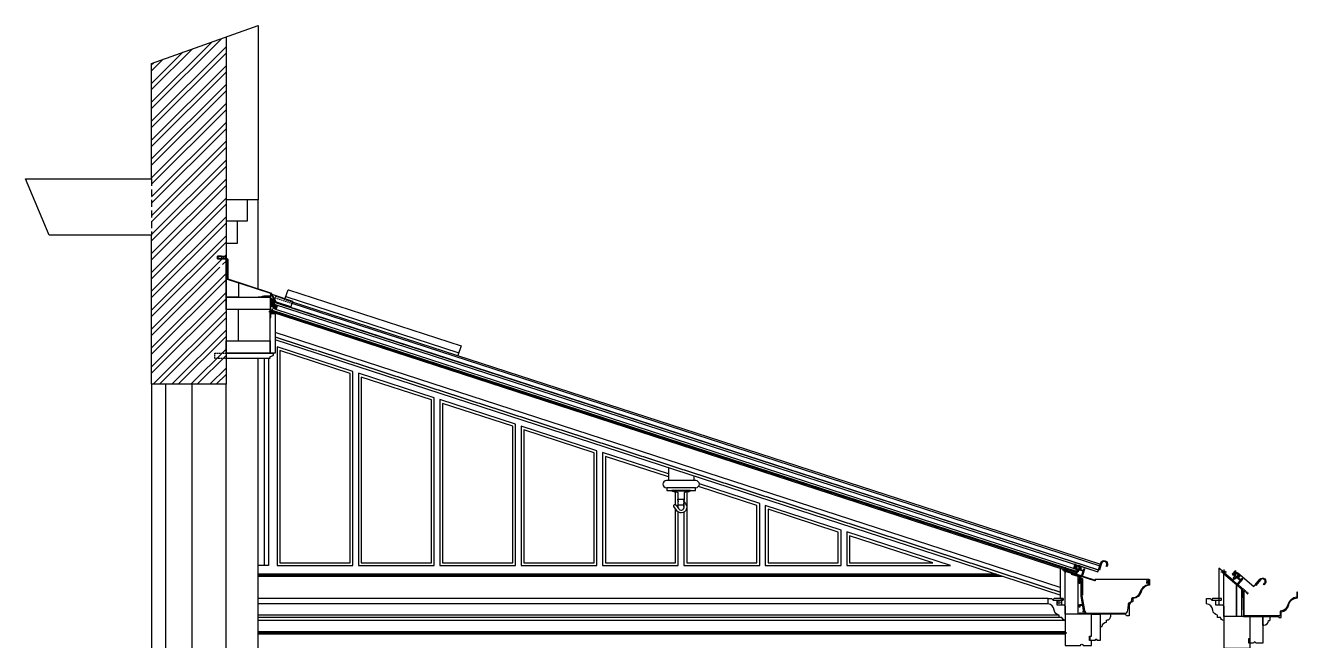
# Model space of a CAD drawing. Header units: millimetres. Extents: x -38686 to 870903, y -23218 to 232707.
# Drawn here: x 53353 to 57887, y 60635 to 62827 of the extents above; entities that cross this region are included whole.
import ezdxf

# ---------------------------------------------------------------- set-up
doc = ezdxf.new("R2010")
doc.units = ezdxf.units.MM
doc.header["$LTSCALE"] = 10
for name, pattern in [('CENTER2', [1.125, 0.75, -0.125, 0.125, -0.125]), ('HIDDEN', [0.375, 0.25, -0.125]), ('HIDDENX2', [0.75, 0.5, -0.25])]:
    doc.linetypes.add(name, pattern=pattern)
for name, color, linetype in [('03 - Datum', 11, 'CENTER2'), ('40 - Detail Outline', 142, 'Continuous'), ('41 - Detail', 7, 'Continuous'), ('42 - Detail Hatch', 7, 'Continuous'), ('901 - 0.10mm Line Thickness', 251, 'Continuous')]:
    doc.layers.add(name, color=color, linetype=linetype)

# ---------------------------------------------------------------- blocks, each defined once
blk = doc.blocks.new('A$C060C241A')
at = {"layer": '40 - Detail Outline'}
blk.add_line((20, -14), (25, -14), dxfattribs=at)
blk.add_lwpolyline([(4, -30), (0, -30), (0, 0), (25, 0), (25, -14)], dxfattribs=at)
blk.add_arc((4, -14), 16, 270, 0, dxfattribs=at)

msp = doc.modelspace()

# ---------------------------------------------------------------- hatches: boundary and pattern name
h = msp.add_hatch()
h.set_pattern_fill('ANSI32', color=250, scale=5, style=0)
h.set_pattern_definition([(45, (-27907.534, 44961.77), (-33.67596, 33.67596), []), (45, (-27885.083, 44961.77), (-33.67596, 33.67596), [])])
h.paths.add_polyline_path([(54067.638, 61964.822), (54037.638, 61964.822), (54037.638, 61966.622), (54037.638, 61974.822), (54067.638, 61974.822), (54067.638, 62785.761), (53802.638, 62691.537), (53802.638, 62279.822), (53802.638, 62079.822), (53802.638, 61547.822), (53882.638, 61547.822), (54067.638, 61547.822), (54067.638, 61610.399), (54027.488, 61610.399), (54027.488, 61628.399), (54067.638, 61628.399)])
h.paths.add_polyline_path([(54067.638, 61628.399), (54027.488, 61628.399), (54027.488, 61610.399), (54067.638, 61610.399)], flags=17)
h = msp.add_hatch()
h.set_pattern_fill('ANSI31', color=250, scale=0.5, angle=40, style=0)
h.set_pattern_definition([(85, (-322646.9035, 672.9962), (-1.581459083, 0.1383597416), [])])
edge = h.paths.add_edge_path()
edge.add_line((57675.019, 60833.55), (57673.091, 60831.252))
edge.add_line((57673.091, 60831.252), (57623.911, 60872.519))
edge.add_arc((57624.553, 60873.285), 1, 140, 230, ccw=False)
edge.add_line((57623.787, 60873.928), (57625.073, 60875.46))
edge.add_arc((57625.839, 60874.817), 1, 410, 500, ccw=False)
edge.add_line((57626.482, 60875.583), (57657.66, 60849.421))
edge.add_arc((57658.426, 60848.779), 1, 500, 590)
edge.add_line((57657.783, 60848.013), (57670.423, 60837.406))
edge.add_arc((57671.387, 60838.555), 1.5, 230, 320)
edge.add_line((57672.536, 60837.591), (57682.178, 60849.082))
edge.add_line((57682.178, 60849.082), (57669.921, 60859.367))
edge.add_line((57669.921, 60859.367), (57665.904, 60854.579))
edge.add_arc((57665.138, 60855.222), 1, 230, 320, ccw=False)
edge.add_line((57664.495, 60854.455), (57663.729, 60855.098))
edge.add_arc((57664.372, 60855.864), 1, 140, 230, ccw=False)
edge.add_line((57663.606, 60856.507), (57668.587, 60862.444))
edge.add_arc((57669.736, 60861.48), 1.5, 410, 500, ccw=False)
edge.add_line((57670.701, 60862.629), (57670.892, 60862.468))
edge.add_line((57670.892, 60862.468), (57674.749, 60867.064))
edge.add_arc((57675.132, 60866.743), 0.5, 491.823373, 500, ccw=False)
edge.add_line((57674.799, 60867.116), (57674.819, 60867.093))
edge.add_line((57674.819, 60867.093), (57674.84, 60867.07))
edge.add_line((57674.84, 60867.07), (57674.861, 60867.048))
edge.add_line((57674.861, 60867.048), (57674.882, 60867.025))
edge.add_line((57674.882, 60867.025), (57674.903, 60867.003))
edge.add_line((57674.903, 60867.003), (57674.925, 60866.981))
edge.add_line((57674.925, 60866.981), (57674.947, 60866.959))
edge.add_line((57674.947, 60866.959), (57674.968, 60866.937))
edge.add_line((57674.968, 60866.937), (57674.99, 60866.915))
edge.add_line((57674.99, 60866.915), (57675.012, 60866.894))
edge.add_line((57675.012, 60866.894), (57675.035, 60866.872))
edge.add_line((57675.035, 60866.872), (57675.057, 60866.851))
edge.add_line((57675.057, 60866.851), (57675.079, 60866.83))
edge.add_line((57675.079, 60866.83), (57675.102, 60866.809))
edge.add_line((57675.102, 60866.809), (57675.125, 60866.788))
edge.add_line((57675.125, 60866.788), (57675.148, 60866.767))
edge.add_line((57675.148, 60866.767), (57675.171, 60866.747))
edge.add_line((57675.171, 60866.747), (57675.194, 60866.726))
edge.add_line((57675.194, 60866.726), (57675.217, 60866.706))
edge.add_line((57675.217, 60866.706), (57675.241, 60866.686))
edge.add_line((57675.241, 60866.686), (57675.264, 60866.666))
edge.add_line((57675.264, 60866.666), (57675.288, 60866.646))
edge.add_line((57675.288, 60866.646), (57675.312, 60866.627))
edge.add_line((57675.312, 60866.627), (57675.336, 60866.607))
edge.add_line((57675.336, 60866.607), (57675.36, 60866.588))
edge.add_line((57675.36, 60866.588), (57675.384, 60866.569))
edge.add_line((57675.384, 60866.569), (57675.409, 60866.55))
edge.add_line((57675.409, 60866.55), (57675.433, 60866.531))
edge.add_line((57675.433, 60866.531), (57675.458, 60866.512))
edge.add_line((57675.458, 60866.512), (57675.483, 60866.494))
edge.add_line((57675.483, 60866.494), (57675.508, 60866.475))
edge.add_line((57675.508, 60866.475), (57675.533, 60866.457))
edge.add_line((57675.533, 60866.457), (57675.558, 60866.439))
edge.add_line((57675.558, 60866.439), (57675.583, 60866.422))
edge.add_line((57675.583, 60866.422), (57675.608, 60866.404))
edge.add_line((57675.608, 60866.404), (57675.633, 60866.386))
edge.add_line((57675.633, 60866.386), (57675.659, 60866.369))
edge.add_line((57675.659, 60866.369), (57675.685, 60866.352))
edge.add_line((57675.685, 60866.352), (57675.71, 60866.335))
edge.add_line((57675.71, 60866.335), (57675.736, 60866.318))
edge.add_line((57675.736, 60866.318), (57675.762, 60866.302))
edge.add_line((57675.762, 60866.302), (57675.788, 60866.285))
edge.add_line((57675.788, 60866.285), (57675.814, 60866.269))
edge.add_line((57675.814, 60866.269), (57675.84, 60866.253))
edge.add_line((57675.84, 60866.253), (57675.867, 60866.237))
edge.add_line((57675.867, 60866.237), (57675.893, 60866.222))
edge.add_line((57675.893, 60866.222), (57675.92, 60866.206))
edge.add_line((57675.92, 60866.206), (57675.946, 60866.191))
edge.add_line((57675.946, 60866.191), (57675.973, 60866.176))
edge.add_line((57675.973, 60866.176), (57675.999, 60866.161))
edge.add_line((57675.999, 60866.161), (57676.026, 60866.146))
edge.add_line((57676.026, 60866.146), (57676.053, 60866.132))
edge.add_line((57676.053, 60866.132), (57676.08, 60866.117))
edge.add_line((57676.08, 60866.117), (57676.107, 60866.103))
edge.add_line((57676.107, 60866.103), (57676.134, 60866.089))
edge.add_line((57676.134, 60866.089), (57676.162, 60866.075))
edge.add_line((57676.162, 60866.075), (57676.189, 60866.062))
edge.add_line((57676.189, 60866.062), (57676.216, 60866.048))
edge.add_line((57676.216, 60866.048), (57676.243, 60866.035))
edge.add_line((57676.243, 60866.035), (57676.271, 60866.022))
edge.add_line((57676.271, 60866.022), (57676.298, 60866.01))
edge.add_line((57676.298, 60866.01), (57676.326, 60865.997))
edge.add_line((57676.326, 60865.997), (57676.354, 60865.985))
edge.add_line((57676.354, 60865.985), (57676.381, 60865.972))
edge.add_arc((57675.898, 60866.1), 0.5, 320, 345.191487, ccw=False)
edge.add_line((57676.281, 60865.779), (57672.746, 60861.566))
edge.add_arc((57673.129, 60861.244), 0.5, 500, 590)
edge.add_line((57672.807, 60860.861), (57674.493, 60859.447))
edge.add_arc((57674.814, 60859.83), 0.5, 230, 320)
edge.add_line((57675.197, 60859.509), (57678.17, 60863.052))
edge.add_arc((57677.787, 60863.373), 0.5, 320, 410)
edge.add_line((57678.108, 60863.756), (57677.903, 60863.977))
edge.add_arc((57678.549, 60863.386), 0.875, 410, 497.54145, ccw=False)
edge.add_line((57679.111, 60864.057), (57679.686, 60863.575))
edge.add_arc((57678.93, 60862.675), 1.175, 320, 410, ccw=False)
edge.add_line((57679.831, 60861.919), (57676.408, 60857.84))
edge.add_line((57676.408, 60857.84), (57684.106, 60851.38))
edge.add_line((57684.106, 60851.38), (57687.642, 60855.593))
edge.add_arc((57688.408, 60854.951), 1, 410, 500, ccw=False)
edge.add_line((57689.051, 60855.717), (57689.817, 60855.074))
edge.add_arc((57689.174, 60854.308), 1, 320, 410, ccw=False)
edge.add_line((57689.94, 60853.665), (57674.834, 60835.663))
edge.add_arc((57675.983, 60834.699), 1.5, 500, 590)
at = {"layer": '03 - Datum', "linetype": 'Continuous'}
h = msp.add_hatch(color=256, dxfattribs=at)
h.paths.add_polyline_path([(54231.638, 61805.672, -0.41421356), (54227.638, 61801.672), (54227.638, 61805.672)])
h.paths.add_polyline_path([(54227.638, 61805.672), (54223.638, 61805.672, -0.41421356), (54227.638, 61809.672)])
h = msp.add_hatch(color=256, dxfattribs=at)
h.paths.add_polyline_path([(57058.642, 60885.825), (57063.642, 60885.825, -0.41421356), (57058.642, 60880.825)])
h.paths.add_polyline_path([(57053.642, 60885.825, -0.41421356), (57058.642, 60890.825), (57058.642, 60885.825)])
h = msp.add_hatch(color=256, dxfattribs=at)
h.paths.add_polyline_path([(57623.553, 60878.04), (57628.553, 60878.04, -0.41421356), (57623.553, 60873.04)])
h.paths.add_polyline_path([(57618.553, 60878.04, -0.41421356), (57623.553, 60883.04), (57623.553, 60878.04)])
at = {"layer": '41 - Detail'}
h = msp.add_hatch(dxfattribs=at)
h.set_pattern_fill('DOTS', color=250, scale=0.4, angle=47.5, style=0)
h.set_pattern_definition([(47.5, (-11988.1969, 30346.27106), (-0.253671218, 0.6630853363), [0, -0.635])])
h.paths.add_polyline_path([(57663.086, 60863.666), (57657.723, 60868.166), (57668.008, 60880.423), (57673.37, 60875.923, 0.25)])
h.paths.add_polyline_path([(57653.893, 60871.38), (57664.178, 60883.637), (57668.008, 60880.423), (57657.723, 60868.166)])
h = msp.add_hatch(color=253, dxfattribs=at)
edge = h.paths.add_edge_path()
edge.add_ellipse((57677.193, 60868.964), major_axis=(-2.873, 2.41), ratio=0.8, start_angle=-73.315298, end_angle=136.075662, ccw=False)
edge.add_line((57678.215, 60871.858), (57679.865, 60870.474))
edge.add_ellipse((57677.193, 60868.964), major_axis=(-2.873, 2.41), ratio=0.8, start_angle=-180, end_angle=-106.684702, ccw=False)
edge.add_line((57680.065, 60866.554), (57675.332, 60860.913))
edge.add_line((57675.332, 60860.913), (57674.84, 60861))
edge.add_line((57674.84, 60861), (57675.161, 60861.383))
edge.add_line((57675.161, 60861.383), (57674.648, 60862.792))
edge.add_line((57674.648, 60862.792), (57675.118, 60862.963))
edge.add_line((57675.118, 60862.963), (57675.289, 60862.493))
edge.add_line((57675.289, 60862.493), (57677.924, 60865.634))
edge = h.paths.add_edge_path(flags=16)
edge.add_spline(control_points=[(57679.682, 60866.875), (57679.513, 60866.674), (57679.301, 60866.506), (57678.718, 60866.214), (57678.312, 60866.125), (57677.438, 60866.144), (57676.969, 60866.254), (57676.075, 60866.66), (57675.652, 60866.957), (57674.944, 60867.673), (57674.663, 60868.09), (57674.289, 60868.977), (57674.209, 60869.444), (57674.27, 60870.288), (57674.409, 60870.665), (57674.863, 60871.273), (57675.18, 60871.507), (57675.876, 60871.759), (57676.23, 60871.811), (57676.98, 60871.77), (57677.374, 60871.679), (57678.138, 60871.358), (57678.507, 60871.131), (57679.157, 60870.573), (57679.438, 60870.245), (57679.915, 60869.467), (57680.078, 60869.009), (57680.186, 60868.138), (57680.132, 60867.727), (57679.91, 60867.193), (57679.807, 60867.024), (57679.682, 60866.875)], knot_values=[0, 0, 0, 0, 0.33265571, 0.33265571, 0.78438547, 0.78438547, 1.23611523, 1.23611523, 1.68784498, 1.68784498, 2.13957474, 2.13957474, 2.61798732, 2.61798732, 3.09639991, 3.09639991, 3.57481249, 3.57481249, 3.95824551, 3.95824551, 4.34167854, 4.34167854, 4.72511156, 4.72511156, 5.10854459, 5.10854459, 5.57294575, 5.57294575, 6.03734691, 6.03734691, 6.28318531, 6.28318531, 6.28318531, 6.28318531], degree=3, periodic=0)
edge = h.paths.add_edge_path(flags=17)
edge.add_ellipse((57677.193, 60868.964), major_axis=(-2.873, 2.41), ratio=0.8, start_angle=-106.684702, end_angle=-73.315298, ccw=False)
edge.add_line((57679.865, 60870.474), (57678.215, 60871.858))
at = {"layer": '42 - Detail Hatch', "ltscale": 0.5}
h = msp.add_hatch(dxfattribs=at)
h.set_pattern_fill('DOTS', color=250, scale=0.1, angle=27.960497, style=0)
h.set_pattern_definition([(27.96049667, (6317.83942, 62095.37748), (-0.00432231137, 0.1774352579), [0, -0.15875])])
edge = h.paths.add_edge_path()
edge.add_line((54261.76, 61832.858), (54241.17, 61839.548))
edge.add_line((54241.17, 61839.548), (54239.316, 61833.842))
edge.add_arc((54233.375, 61831.38), 6.431, 382.511897, 513.125727)
edge.add_line((54227.638, 61834.287), (54226.792, 61854.145))
edge.add_line((54226.792, 61854.145), (54238.571, 61850.171))
edge.add_line((54238.571, 61850.171), (54239.686, 61848.007))
edge.add_line((54239.686, 61848.007), (54237.728, 61841.981))
edge.add_line((54237.728, 61841.981), (54262.146, 61834.047))
edge.add_line((54262.146, 61834.047), (54261.76, 61832.858))
at = {"layer": '42 - Detail Hatch', "ltscale": 10}
h = msp.add_hatch(dxfattribs=at)
h.set_pattern_fill('DOTS', color=250, scale=0.4, angle=27.960497, style=0)
h.set_pattern_definition([(27.9604967, (6317.8394, 62095.3775), (-0.0172892455, 0.709741032), [0, -0.635])])
h.paths.add_polyline_path([(54227.638, 61834.287, -0.64084207), (54239.316, 61833.842, -0.06583959), (54239.489, 61829.388, -0.66868364), (54227.638, 61828.473)])
at = {"layer": '42 - Detail Hatch'}
h = msp.add_hatch(dxfattribs=at)
h.set_pattern_fill('DOTS', color=250, scale=0.4, angle=70.805616, style=0)
h.set_pattern_definition([(190.805616, (49330.7064, 65778.5122), (-0.430918647, 0.5642166), [0, -0.635])])
h.paths.add_polyline_path([(54234.29, 61818.652), (54240.936, 61816.453), (54245.961, 61831.643), (54239.316, 61833.842, -0.25)])
h.paths.add_polyline_path([(54245.683, 61814.883), (54250.708, 61830.073), (54245.961, 61831.643), (54240.936, 61816.453)])
h = msp.add_hatch(dxfattribs=at)
h.set_pattern_fill('DOTS', color=250, scale=0.4, angle=25.5, style=0)
h.set_pattern_definition([(25.5, (-25064.2489, 41395.03135), (0.0131962813, 0.709828929), [0, -0.635])])
h.paths.add_polyline_path([(57098.968, 60887.862), (57092.311, 60890.026), (57097.255, 60905.242), (57103.912, 60903.079, 0.25)])
h.paths.add_polyline_path([(57087.555, 60891.571), (57092.5, 60906.788), (57097.255, 60905.242), (57092.311, 60890.026)])
h = msp.add_hatch(color=253, dxfattribs=at)
edge = h.paths.add_edge_path()
edge.add_ellipse((57110.063, 60898.059), major_axis=(-3.566, 1.159), ratio=0.8, start_angle=-73.315298, end_angle=136.075662, ccw=False)
edge.add_line((57109.927, 60901.125), (57111.975, 60900.46))
edge.add_ellipse((57110.063, 60898.059), major_axis=(-3.566, 1.159), ratio=0.8, start_angle=-180, end_angle=-106.684702, ccw=False)
edge.add_line((57113.63, 60896.9), (57111.354, 60889.897))
edge.add_line((57111.354, 60889.897), (57110.865, 60889.793))
edge.add_line((57110.865, 60889.793), (57111.02, 60890.269))
edge.add_line((57111.02, 60890.269), (57110.016, 60891.383))
edge.add_line((57110.016, 60891.383), (57110.387, 60891.718))
edge.add_line((57110.387, 60891.718), (57110.722, 60891.346))
edge.add_line((57110.722, 60891.346), (57111.989, 60895.245))
edge = h.paths.add_edge_path(flags=16)
edge.add_spline(control_points=[(57113.154, 60897.055), (57113.073, 60896.805), (57112.939, 60896.57), (57112.507, 60896.08), (57112.165, 60895.846), (57111.347, 60895.536), (57110.871, 60895.463), (57109.89, 60895.504), (57109.386, 60895.62), (57108.463, 60896.019), (57108.045, 60896.301), (57107.366, 60896.983), (57107.117, 60897.386), (57106.858, 60898.192), (57106.845, 60898.594), (57107.038, 60899.327), (57107.245, 60899.662), (57107.795, 60900.157), (57108.104, 60900.338), (57108.815, 60900.58), (57109.215, 60900.644), (57110.043, 60900.633), (57110.47, 60900.56), (57111.282, 60900.287), (57111.665, 60900.088), (57112.399, 60899.545), (57112.722, 60899.182), (57113.148, 60898.414), (57113.252, 60898.013), (57113.246, 60897.435), (57113.214, 60897.24), (57113.154, 60897.055)], knot_values=[0, 0, 0, 0, 0.33265571, 0.33265571, 0.78438547, 0.78438547, 1.23611523, 1.23611523, 1.68784498, 1.68784498, 2.13957474, 2.13957474, 2.61798732, 2.61798732, 3.09639991, 3.09639991, 3.57481249, 3.57481249, 3.95824551, 3.95824551, 4.34167854, 4.34167854, 4.72511156, 4.72511156, 5.10854459, 5.10854459, 5.57294575, 5.57294575, 6.03734691, 6.03734691, 6.28318531, 6.28318531, 6.28318531, 6.28318531], degree=3, periodic=0)
edge = h.paths.add_edge_path(flags=17)
edge.add_ellipse((57110.063, 60898.059), major_axis=(-3.566, 1.159), ratio=0.8, start_angle=-106.684702, end_angle=-73.315298, ccw=False)
edge.add_line((57111.975, 60900.46), (57109.927, 60901.125))

# ---------------------------------------------------------------- linework, layer by layer
at = {"color": 5}
msp.add_line((54067.638, 62047.405), (54067.638, 62004.822), dxfattribs=at)
at = {"color": 251, "ltscale": 10}
msp.add_line((54037.638, 61996.622), (54037.638, 61994.822), dxfattribs=at)
for p in [(57623.553, 60874.164), (57624.099, 60873.273)]:
    msp.add_line(p, (57623.553, 60873.551))
at = {"color": 252}
for p, q in [((57658.972, 60858.764), (57663.086, 60863.666)), ((57730.824, 60827.714), (57734.68, 60832.31))]:
    msp.add_line(p, q, dxfattribs=at)
at = {"linetype": 'HIDDEN', "ltscale": 2, "const_width": 1.8}
for points in [[(54037.638, 61995.722), (54067.638, 61995.722, -0.41421356), (54073.538, 61989.822), (54073.538, 61924.822)], [(54297.827, 61823.4), (54247.396, 61839.786, -0.19021289), (54245.074, 61841.703), (54228.617, 61871.489, 0.19021121), (54227.541, 61872.377), (54071.371, 61923.121, -0.3249179), (54068.538, 61927.02), (54068.538, 61993.388)]]:
    msp.add_lwpolyline(points, format="xyb", dxfattribs=at)
at = {"color": 252}
for points in [[(54232.394, 61812.539), (57096.99, 60881.776), (57098.968, 60887.862), (54245.703, 61814.944)], [(54239.316, 61833.843), (57175.242, 60879.903), (57177.096, 60885.609), (54262.063, 61832.761)]]:
    msp.add_lwpolyline(points, dxfattribs=at)
for points in [[(54240.936, 61816.453), (54245.961, 61831.643), (54250.708, 61830.073), (54245.683, 61814.883)], [(57092.311, 60890.026), (57097.255, 60905.242), (57092.5, 60906.788), (57087.555, 60891.571)], [(57657.723, 60868.166), (57668.008, 60880.423), (57664.178, 60883.637), (57653.893, 60871.38)]]:
    msp.add_lwpolyline(points, close=True, dxfattribs=at)
for points in [[(57126.971, 60889.909, -0.41421356), (57127.613, 60888.649), (57120.352, 60866.299, 0.41421356), (57121.315, 60864.409), (57164.873, 60850.256, -0.41421356), (57165.515, 60848.996), (57165.206, 60848.045, -0.41420735), (57163.946, 60847.403), (57059.329, 60881.395, -0.41421356), (57058.687, 60882.655), (57059.305, 60884.557, -0.41421356), (57060.565, 60885.199), (57099.273, 60872.622, 0.41421356), (57099.916, 60871.362), (57115.608, 60866.263, 0.41421356), (57117.498, 60867.226), (57122.134, 60881.492), (57106.917, 60886.436), (57104.985, 60880.492, -0.41421356), (57103.725, 60879.85), (57102.774, 60880.159, -0.41421356), (57102.132, 60881.419), (57104.527, 60888.79, -0.41421356), (57106.417, 60889.753), (57106.655, 60889.676), (57108.509, 60895.382, -0.41421356), (57109.139, 60895.703), (57110.09, 60895.394, -0.41421356), (57110.411, 60894.764), (57108.712, 60889.533, 0.41421356), (57109.033, 60888.903), (57111.125, 60888.223, 0.41421356), (57111.755, 60888.544), (57113.184, 60892.943, 0.41421356), (57112.863, 60893.573), (57112.59, 60893.701, -0.40170069), (57113.68, 60894.228), (57114.394, 60893.996, -0.41421356), (57115.148, 60892.515), (57113.503, 60887.451), (57123.061, 60884.345), (57124.76, 60889.576, -0.41421356), (57126.02, 60890.218, 0)], [(57673.091, 60831.252), (57623.911, 60872.519, -0.41421356), (57623.787, 60873.928), (57625.073, 60875.46, -0.41421356), (57626.482, 60875.583), (57657.66, 60849.421, 0.41421356), (57657.783, 60848.013), (57670.423, 60837.406, 0.41421356), (57672.536, 60837.591), (57682.178, 60849.082), (57669.921, 60859.367), (57665.904, 60854.579, -0.41421356), (57664.495, 60854.455), (57663.729, 60855.098, -0.41421356), (57663.606, 60856.507), (57668.587, 60862.444, -0.41421356), (57670.701, 60862.629), (57670.892, 60862.468), (57674.749, 60867.064, -0.41421356), (57675.453, 60867.126), (57676.219, 60866.483, -0.41421356), (57676.281, 60865.779), (57672.746, 60861.566, 0.41421356), (57672.807, 60860.861), (57674.493, 60859.447, 0.41421356), (57675.197, 60859.509), (57678.17, 60863.052, 0.41421356), (57678.108, 60863.756), (57677.903, 60863.977, -0.40170069), (57679.111, 60864.057), (57679.686, 60863.575, -0.41421356), (57679.831, 60861.919), (57676.408, 60857.84), (57684.106, 60851.38), (57687.642, 60855.593, -0.41421356), (57689.051, 60855.717), (57689.817, 60855.074, -0.41421356), (57689.94, 60853.665), (57674.834, 60835.663, 0.41421356), (57675.019, 60833.55), (57675.019, 60833.55)]]:
    msp.add_lwpolyline(points, format="xyb", close=True)
for points in [[(57100.826, 60877.401), (57096.071, 60878.946), (57100.088, 60891.31), (57104.843, 60889.765)], [(57660.89, 60853.271), (57657.059, 60856.484), (57665.416, 60866.443), (57669.246, 60863.229)]]:
    msp.add_lwpolyline(points, close=True)
at = {"color": 251, "linetype": 'HIDDEN'}
msp.add_lwpolyline([(57675.019, 60833.55), (57710.104, 60804.11, -0.41421356), (57710.227, 60802.701), (57709.584, 60801.935, -0.41420735), (57708.175, 60801.812), (57673.091, 60831.252)], format="xyb", dxfattribs=at)
at = {"color": 252}
for centre, start, end in [((54222.562, 61830.958), 313.621897, 9.76687), ((57115.706, 60890.836), 133.927513, 190.072487), ((57679.719, 60860.153), 111.927513, 168.072487)]:
    msp.add_arc(centre, 17, start, end, dxfattribs=at)
at = {"layer": '03 - Datum', "linetype": 'Continuous'}
for p, q in [((54234.638, 61805.672), (54220.638, 61805.672)), ((54227.638, 61798.033), (54227.638, 61812.672)), ((57058.642, 60895.825), (57058.642, 60875.825)), ((57623.553, 60888.04), (57623.553, 60868.04)), ((57068.642, 60885.825), (57048.642, 60885.825)), ((57633.553, 60878.04), (57613.553, 60878.04))]:
    msp.add_line(p, q, dxfattribs=at)
for centre, radius in [((54227.638, 61805.672), 4), ((57058.642, 60885.825), 5), ((57623.553, 60878.04), 5)]:
    msp.add_circle(centre, radius, dxfattribs=at)
at = {"layer": '40 - Detail Outline', "color": 5, "linetype": 'HIDDEN', "ltscale": 10}
msp.add_line((53802.638, 62279.822), (53802.638, 62079.822), dxfattribs=at)
at = {"layer": '40 - Detail Outline', "color": 251, "ltscale": 10}
for p, q in [((54142.635, 62204.826), (54067.638, 62204.826)), ((54107.635, 62128.826), (54067.638, 62128.826)), ((54227.638, 61871.399), (54067.638, 61923.388)), ((53852.638, 58651.822), (53852.638, 61547.822)), ((55677.638, 61138.088), (55701.638, 61138.088)), ((55679.638, 61118.088), (55699.638, 61118.088)), ((56997.638, 60784.322), (54182.638, 60784.322)), ((56997.638, 60765.822), (54182.638, 60765.822)), ((57058.638, 60706.822), (54182.638, 60706.822)), ((57058.638, 60665.822), (54182.638, 60665.822)), ((57058.638, 60657.822), (54182.638, 60657.822))]:
    msp.add_line(p, q, dxfattribs=at)
at = {"layer": '40 - Detail Outline', "color": 252, "ltscale": 2}
for p, q in [((54182.638, 61887.914), (54182.638, 62204.826)), ((54182.638, 58481.822), (54182.638, 61640.399))]:
    msp.add_line(p, q, dxfattribs=at)
at = {"layer": '40 - Detail Outline', "color": 5}
for p, q in [((54037.638, 62004.822), (54067.638, 62004.822)), ((54037.638, 61994.822), (54067.638, 61994.822))]:
    msp.add_line(p, q, dxfattribs=at)
at = {"layer": '40 - Detail Outline', "linetype": 'Continuous'}
for p, q in [((54224.638, 61858.399), (54182.638, 61858.399)), ((54238.959, 61850.074), (54226.792, 61854.145)), ((54235.228, 61842.744), (57177.467, 60886.753)), ((54238.044, 61841.892), (54240.055, 61847.9)), ((54303.966, 61842.292), (57183.898, 60906.545)), ((57660.874, 60853.252), (57657.66, 60849.421)), ((57735.453, 60833.231), (57748.83, 60849.173))]:
    msp.add_line(p, q, dxfattribs=at)
at = {"layer": '40 - Detail Outline', "color": 251, "linetype": 'HIDDENX2'}
for p, q in [((54241.172, 61851.239), (54244.708, 61861.806)), ((54242.963, 61856.591), (54302.612, 61836.632)), ((54244.708, 61861.806), (54304.357, 61841.848)), ((54027.488, 61640.399), (54027.488, 61658.399)), ((54027.488, 61658.399), (54067.638, 61658.399)), ((54067.638, 61640.399), (54027.488, 61640.399))]:
    msp.add_line(p, q, dxfattribs=at)
at = {"layer": '40 - Detail Outline', "color": 7, "linetype": 'Continuous'}
msp.add_line((54302.142, 61836.681), (57182.075, 60900.934), dxfattribs=at)
at = {"layer": '40 - Detail Outline', "color": 252, "linetype": 'Continuous'}
msp.add_line((57040.638, 60823.329), (54242.638, 61732.454), dxfattribs=at)
at = {"layer": '40 - Detail Outline', "color": 7, "ltscale": 10}
msp.add_line((54067.638, 58651.822), (54067.638, 61547.822), dxfattribs=at)
at = {"layer": '40 - Detail Outline', "color": 9, "ltscale": 10}
for p, q in [((55740.638, 61179.588), (55638.638, 61179.588)), ((55661.388, 61169.588), (55661.388, 61168.088)), ((55666.888, 61169.588), (55666.888, 61168.088)), ((55712.388, 61169.588), (55712.388, 61168.088)), ((55717.888, 61169.588), (55717.888, 61168.088))]:
    msp.add_line(p, q, dxfattribs=at)
at = {"layer": '40 - Detail Outline', "color": 250, "ltscale": 10}
for p, q in [((56813.026, 60870.998), (54182.638, 60870.998)), ((56825.337, 60866.998), (54182.638, 60866.998)), ((56837.647, 60862.998), (54182.638, 60862.998)), ((57357.432, 60852.801), (57164.159, 60852.801)), ((57036.638, 60725.131), (54182.638, 60725.131)), ((57036.638, 60716.822), (54182.638, 60716.822)), ((57062.638, 60661.822), (54182.638, 60661.822))]:
    msp.add_line(p, q, dxfattribs=at)
at = {"layer": '40 - Detail Outline', "color": 252, "ltscale": 10}
for p in [(57623.553, 60873.285), (57623.911, 60872.519)]:
    msp.add_line(p, (57623.553, 60872.818), dxfattribs=at)
for points in [[(53802.638, 62691.537), (54182.638, 62826.652)], [(53437.041, 62079.822), (53352.867, 62279.822)], [(54279.09, 61854.909), (54288.6, 61884.177), (54289.86, 61884.819), (54905.48, 61684.792), (54894.328, 61650.472)], [(57654.492, 60846.858), (57675.636, 60829.116)]]:
    msp.add_lwpolyline(points, dxfattribs=at)
at = {"layer": '40 - Detail Outline', "color": 7, "ltscale": 10}
msp.add_lwpolyline([(54182.638, 62826.652), (54182.635, 62204.826), (54142.635, 62204.826), (54142.635, 62128.826), (54107.635, 62128.826), (54107.635, 62049.826), (54067.635, 62049.826)], dxfattribs=at)
at = {"layer": '40 - Detail Outline', "color": 5, "ltscale": 10}
for points in [[(54067.638, 62785.761), (54067.638, 61547.822), (53802.638, 61547.822), (53802.638, 62079.822), (53437.041, 62079.822)], [(53352.867, 62279.822), (53802.638, 62279.822), (53802.638, 62691.537)]]:
    msp.add_lwpolyline(points, dxfattribs=at)
at = {"layer": '40 - Detail Outline', "color": 5}
msp.add_lwpolyline([(54037.638, 61994.822), (54037.638, 62004.822)], dxfattribs=at)
at = {"layer": '40 - Detail Outline', "color": 251, "ltscale": 10}
for points in [[(54037.638, 61996.622), (54067.638, 61996.622, -0.41421356), (54074.438, 61989.822), (54074.438, 61924.822)], [(54037.638, 61994.822), (54067.638, 61994.822, -0.41421356), (54072.638, 61989.822), (54072.638, 61924.822)], [(55668.988, 61168.088), (55677.654, 61162.879, -0.26323241), (55678.138, 61162.022), (55678.138, 61138.088), (55701.138, 61138.088), (55701.138, 61162.022, -0.26323241), (55701.623, 61162.879), (55710.288, 61168.088)], [(55699.913, 61129.539), (55705.495, 61122.276, -1.02997315), (55673.09, 61098.857), (55663.848, 61112.473, -1), (55671.709, 61117.808), (55680.95, 61104.191, 1.14499013), (55696.439, 61118.088)], [(55679.638, 61118.088), (55679.638, 61121.922, 0.04131065), (55679.611, 61122.251), (55678.745, 61127.446, -0.15850688), (55678.929, 61128.67), (55679.798, 61130.408, 0.2872065), (55679.494, 61133.577), (55677.979, 61135.549, -0.16524673), (55677.565, 61136.767), (55677.565, 61138.088)], [(55699.638, 61118.088), (55699.638, 61121.922, -0.04131065), (55699.666, 61122.251), (55700.532, 61127.446, 0.15850688), (55700.348, 61128.67), (55699.478, 61130.408, -0.2872065), (55699.783, 61133.577), (55701.297, 61135.549, 0.16524673), (55701.711, 61136.767), (55701.711, 61138.088)], [(57696.828, 60765.474), (57695.855, 60807.825, 0.15614751), (57695.492, 60808.874), (57688.411, 60818.334, 0.05758688), (57688.124, 60818.638), (57659.999, 60842.237)], [(57695.508, 60765.444), (57694.535, 60807.795, 0.15614751), (57694.435, 60808.083), (57687.354, 60817.543, 0.05758688), (57687.275, 60817.626), (57659.151, 60841.226)]]:
    msp.add_lwpolyline(points, format="xyb", dxfattribs=at)
at = {"layer": '40 - Detail Outline', "color": 252, "ltscale": 10}
for points in [[(54297.549, 61822.544), (54247.118, 61838.93, -0.19021289), (54244.287, 61841.267), (54227.829, 61871.054, 0.19021121), (54227.263, 61871.521), (54071.093, 61922.265, -0.3249179), (54067.638, 61927.02), (54067.638, 61993.388)], [(54298.105, 61824.256), (54247.674, 61840.642, -0.19021289), (54245.862, 61842.138), (54229.405, 61871.924, 0.19021121), (54227.819, 61873.233), (54071.65, 61923.977, -0.3249179), (54069.438, 61927.02), (54069.438, 61993.388)], [(57079.418, 60871.713), (57103.543, 60863.788, -0.05140532), (57103.724, 60863.691), (57117.711, 60854.16, -0.248073), (57118.148, 60853.334), (57118.148, 60796.793)], [(57080.107, 60873.376), (57104.232, 60865.451, -0.05140532), (57104.737, 60865.178), (57118.724, 60855.647, -0.248073), (57119.948, 60853.334), (57119.948, 60796.793)]]:
    msp.add_lwpolyline(points, format="xyb", dxfattribs=at)
at = {"layer": '40 - Detail Outline', "ltscale": 10}
for points in [[(54067.638, 61858.399), (54067.638, 61923.388), (54111.638, 61909.091), (54111.638, 61858.399), (54067.638, 61858.399)], [(54111.638, 61909.091), (54111.638, 61858.399), (54197.056, 61858.399), (54197.056, 61861.399), (54227.638, 61861.399), (54227.638, 61871.399), (54111.638, 61909.091)], [(57152.638, 60672.822), (57152.638, 60672.822), (57152.638, 60728.822), (57058.638, 60728.822), (57058.638, 60665.822), (57062.638, 60661.822)], [(57152.638, 60616.822), (57152.638, 60634.822), (57144.638, 60634.822), (57144.638, 60650.822), (57152.638, 60650.822), (57152.638, 60672.822)]]:
    msp.add_lwpolyline(points, dxfattribs=at)
for points in [[(54224.638, 61814.399), (54067.638, 61814.399), (54067.638, 61858.399), (54224.638, 61858.399)], [(54224.638, 61814.399), (54067.638, 61814.399), (54067.638, 61702.399), (54224.638, 61702.399)], [(54111.638, 61814.399), (54067.638, 61814.399), (54067.638, 61702.399), (54111.638, 61702.399)], [(54242.638, 61658.399), (54224.638, 61658.399), (54224.638, 61786.399), (54227.638, 61786.399), (54227.638, 61800.798), (54242.638, 61800.798)], [(54224.638, 61658.399), (54067.638, 61658.399), (54067.638, 61702.399), (54224.638, 61702.399)], [(57058.638, 60885.825), (57040.638, 60891.674), (57040.638, 60784.322), (57050.638, 60784.322), (57050.638, 60778.322), (57045.638, 60778.322), (57045.638, 60762.322), (57058.638, 60762.322)], [(57623.553, 60762.322), (57623.553, 60878.04), (57605.553, 60893.144), (57605.553, 60762.322)], [(57080.353, 60874.564), (57079.426, 60871.711), (57103.638, 60863.749), (57103.638, 60728.822), (57058.638, 60728.822), (57058.638, 60881.619)], [(57050.638, 60784.322), (57018.638, 60784.322), (57015.638, 60781.322), (57015.638, 60778.322), (57048.138, 60778.322), (57050.638, 60779.322)], [(57615.553, 60784.322), (57583.553, 60784.322), (57580.553, 60781.322), (57580.553, 60778.322), (57613.053, 60778.322), (57615.553, 60779.322)]]:
    msp.add_lwpolyline(points, close=True, dxfattribs=at)
at = {"layer": '40 - Detail Outline', "ltscale": 40}
msp.add_lwpolyline([(54227.638, 61786.399), (54227.638, 61861.399), (54202.638, 61861.399), (54202.638, 61858.399), (54224.638, 61858.399), (54224.638, 61786.399), (54227.638, 61786.399)], dxfattribs=at)
at = {"layer": '40 - Detail Outline', "color": 251, "ltscale": 10}
for points in [[(54280.823, 61860.242), (54897.394, 61659.905)], [(54262.392, 61833.745), (54261.996, 61832.56)]]:
    msp.add_lwpolyline(points, dxfattribs=at)
at = {"layer": '40 - Detail Outline', "linetype": 'Continuous'}
msp.add_lwpolyline([(54227.638, 61810.93), (57100.819, 60877.377), (57099.273, 60872.622), (54231.443, 61804.437)], dxfattribs=at)
msp.add_lwpolyline([(54067.638, 61658.399), (54236.638, 61658.399, -0.41421356), (54223.638, 61645.399), (54223.638, 61640.399), (54067.638, 61640.399)], format="xyb", dxfattribs=at)
at = {"layer": '40 - Detail Outline', "color": 250}
for points in [[(54519.638, 61594.083), (54249.638, 61681.811), (54249.638, 60901.998), (54519.638, 60901.998)], [(54509.638, 61586.818), (54259.638, 61668.047), (54259.638, 60911.998), (54509.638, 60911.998), (54509.638, 61586.818)], [(54809.638, 61499.856), (54539.638, 61587.585), (54539.638, 60901.998), (54809.638, 60901.998)], [(54799.638, 61492.591), (54549.638, 61573.821), (54549.638, 60911.998), (54799.638, 60911.998), (54799.638, 61492.591)], [(55099.638, 61405.63), (54829.638, 61493.358), (54829.638, 60901.998), (55099.638, 60901.998)], [(55089.638, 61398.364), (54839.638, 61479.594), (54839.638, 60911.998), (55089.638, 60911.998), (55089.638, 61398.364)], [(55389.638, 61311.403), (55119.638, 61399.131), (55119.638, 60901.998), (55389.638, 60901.998)], [(55379.638, 61304.138), (55129.638, 61385.368), (55129.638, 60911.998), (55379.638, 60911.998), (55379.638, 61304.138)], [(56259.638, 61028.724), (55989.638, 61116.452), (55989.638, 60901.998), (56259.638, 60901.998)], [(56249.638, 61021.458), (55999.638, 61102.688), (55999.638, 60911.998), (56249.638, 60911.998), (56249.638, 61021.458)], [(56279.638, 61022.225), (56279.638, 60901.998), (56649.66, 60901.998)], [(56289.638, 61008.461), (56289.638, 60911.998), (56586.522, 60911.998), (56289.638, 61008.461)]]:
    msp.add_lwpolyline(points, close=True, dxfattribs=at)
at = {"layer": '40 - Detail Outline', "color": 250, "ltscale": 10}
for points in [[(54218.638, 61640.399), (54218.638, 60901.998), (54182.638, 60901.998)], [(54204.638, 60901.998), (54204.638, 61640.399)]]:
    msp.add_lwpolyline(points, dxfattribs=at)
at = {"layer": '40 - Detail Outline', "color": 7, "ltscale": 10}
msp.add_lwpolyline([(53947.638, 61547.822), (53802.638, 61547.822), (53802.638, 58641.822), (53852.638, 58641.822), (53852.638, 58651.822), (53947.638, 58651.822)], close=True, dxfattribs=at)
at = {"layer": '40 - Detail Outline', "color": 250}
for points in [[(55644.638, 61228.549), (55409.638, 61304.905), (55409.638, 60901.998), (55679.638, 60901.998), (55679.638, 61092.767)], [(55644.638, 61218.034), (55419.638, 61291.141), (55419.638, 60911.998), (55669.638, 60911.998), (55669.638, 61103.942)], [(55669.638, 61119.511), (55669.638, 61169.588)], [(55669.638, 61119.511), (55669.638, 61169.588)], [(55699.638, 61092.767), (55699.638, 60901.998), (55969.638, 60901.998), (55969.638, 61122.95), (55754.617, 61192.815)], [(55709.638, 61169.588), (55709.638, 60911.998), (55959.638, 60911.998), (55959.638, 61115.685), (55751.151, 61183.426)], [(55679.638, 61130.088), (55679.638, 61133.372)], [(55679.638, 61106.125), (55679.638, 61118.088)], [(55699.638, 61133.372), (55699.638, 61130.088)], [(55699.638, 61121.931), (55699.638, 61106.886)]]:
    msp.add_lwpolyline(points, dxfattribs=at)
at = {"layer": '40 - Detail Outline', "color": 9, "ltscale": 10}
for points in [[(55644.638, 61250.63), (55644.638, 61204.588)], [(55734.565, 61221.411), (55734.565, 61204.588)]]:
    msp.add_lwpolyline(points, dxfattribs=at)
msp.add_lwpolyline([(55735.638, 61204.588), (55735.638, 61204.588), (55643.638, 61204.588), (55643.638, 61204.588), (55637.138, 61204.588, 0.41421356), (55624.638, 61192.088, 0.41421356), (55637.138, 61179.588), (55638.638, 61179.588), (55638.638, 61169.588), (55740.638, 61169.588), (55740.638, 61179.588), (55742.138, 61179.588, 1), (55742.138, 61204.588)], format="xyb", close=True, dxfattribs=at)
msp.add_lwpolyline([(55656.138, 61168.088), (55723.138, 61168.088), (55723.138, 61169.588), (55656.138, 61169.588)], close=True, dxfattribs=at)
at = {"layer": '40 - Detail Outline', "ltscale": 10}
for points in [[(57180.32, 60885.826), (57177.467, 60886.753), (57185.443, 60911.301, -1), (57209.22, 60903.575), (57207.675, 60898.82), (57204.821, 60899.747), (57206.367, 60904.502, 1), (57188.296, 60910.374), (57180.32, 60885.826)], [(57737.751, 60831.303), (57735.453, 60833.231), (57752.044, 60853.004, -1), (57771.195, 60836.934), (57767.981, 60833.104), (57765.683, 60835.032), (57768.897, 60838.862, 1), (57754.342, 60851.075), (57737.751, 60831.303)], [(56997.638, 60784.322), (57009.638, 60784.322), (57015.638, 60778.322), (57028.638, 60778.322), (57028.638, 60762.322), (57053.549, 60762.322), (57058.638, 60757.436), (57058.638, 60706.822, -0.31887736), (57046.638, 60716.822), (57036.638, 60716.822), (57036.638, 60725.131, -0.33846954), (57019.539, 60742.972, 0.3359329), (56997.638, 60765.822), (56997.638, 60784.322)], [(57562.553, 60784.322), (57574.553, 60784.322), (57580.553, 60778.322), (57593.553, 60778.322), (57593.553, 60762.322), (57618.464, 60762.322), (57623.553, 60757.436), (57623.553, 60706.822, -0.31887736), (57611.553, 60716.822), (57601.553, 60716.822), (57601.553, 60725.131, -0.33846954), (57584.454, 60742.972, 0.3359329), (57562.553, 60765.822), (57562.553, 60784.322)], [(57152.638, 60728.822), (57182.638, 60728.822), (57182.638, 60634.822), (57172.638, 60634.822, 1.01217714), (57164.734, 60634.822), (57147.638, 60634.822), (57147.638, 60650.822), (57152.638, 60650.822), (57152.638, 60728.822)], [(57717.553, 60719.955), (57762.553, 60719.955), (57762.553, 60625.955), (57737.553, 60625.955, 1.01217714), (57729.649, 60625.955), (57712.553, 60625.955), (57712.553, 60641.955), (57717.553, 60641.955), (57717.553, 60719.955)], [(57062.638, 60661.822), (57058.638, 60657.822), (57058.638, 60616.822), (57112.638, 60616.822, -1), (57122.638, 60616.822), (57152.638, 60616.822)]]:
    msp.add_lwpolyline(points, format="xyb", dxfattribs=at)
at = {"layer": '40 - Detail Outline', "color": 7, "linetype": 'HIDDEN', "ltscale": 2, "const_width": 1.8}
msp.add_lwpolyline([(57079.763, 60872.545), (57103.888, 60864.62, -0.05140532), (57104.23, 60864.435), (57118.217, 60854.904, -0.248073), (57119.048, 60853.334), (57119.048, 60796.793)], format="xyb", dxfattribs=at)
at = {"layer": '40 - Detail Outline', "ltscale": 0.5}
msp.add_lwpolyline([(57109.845, 60855.801), (57117.354, 60854.215, -0.35448027), (57118.148, 60853.236), (57118.148, 60852.109, -0.47649495), (57117.544, 60851.619), (57112.251, 60852.738, 0.47658112), (57111.648, 60852.248), (57111.648, 60848.356, 0.41421356), (57112.148, 60847.856), (57117.648, 60847.856, -0.41421356), (57118.148, 60847.356), (57118.148, 60795.224, 0.0423043), (57118.219, 60794.382), (57127.197, 60741.803, 0.36550452), (57139.026, 60731.822), (57270.118, 60731.822, 0.38887873), (57282.072, 60742.777), (57283.697, 60761.351, -0.27746706), (57293.09, 60774.271, 0.30111018), (57296.138, 60778.875), (57296.138, 60784.016, -0.40508851), (57300.013, 60788.014, 0.32554583), (57326.043, 60808.245, -0.28182108), (57355.329, 60835.027, 0.3592104), (57356.138, 60836.008), (57356.138, 60841.46, 0.41421356), (57355.138, 60842.46), (57353.143, 60842.46, 0.41421356), (57352.143, 60841.46), (57352.143, 60839.47, -0.41421356), (57351.143, 60838.47), (57350.643, 60838.47, -0.41421356), (57349.643, 60839.47), (57349.643, 60844.46, -0.41421356), (57350.143, 60844.96), (57355.638, 60844.96, 0.41421356), (57356.138, 60845.46), (57356.138, 60849.356, 0.47661441), (57355.535, 60849.845), (57350.246, 60848.727, -0.47661441), (57349.643, 60849.216), (57349.643, 60850.344, -0.35444974), (57350.436, 60851.322), (57357.432, 60852.801, -0.47661441), (57358.638, 60851.822), (57358.638, 60832.944, -0.37812276), (57358.201, 60832.448, 0.29987904), (57328.926, 60807.414, -0.32554583), (57300.107, 60785.016, 0.40508851), (57299.138, 60784.016), (57299.138, 60773.463, -0.39266088), (57298.212, 60772.466, 0.39266088), (57286.638, 60760), (57286.638, 60723.822, -0.41421356), (57285.638, 60722.822), (57277.137, 60722.822, -0.39183669), (57276.638, 60723.284, 0.39183669), (57270.656, 60728.822), (57111.138, 60728.822, -2.03411399), (57113.556, 60731.958, 0.34082898), (57113.653, 60731.883), (57116.317, 60731.883, 0.38917007), (57118.31, 60733.711, -0.38917007), (57118.808, 60734.168), (57120.352, 60734.168, -0.37396646), (57120.847, 60733.737, 2.52305544), (57123.299, 60737.205, -0.37396646), (57122.728, 60737.529), (57122.224, 60738.952, -0.44327615), (57122.576, 60739.605, -0.00231914), (57122.626, 60739.617, 0.395815), (57124.137, 60741.9), (57121.229, 60758.905), (57121.143, 60759.405, 0.36548874), (57120.157, 60760.237), (57112.138, 60760.237, 0.41421356), (57111.138, 60759.237), (57111.138, 60754.737, -0.41421356), (57110.138, 60753.737), (57109.638, 60753.737, -0.41421356), (57108.638, 60754.737), (57108.638, 60761.737, -0.41421356), (57109.638, 60762.737), (57114.126, 60762.737, 0.34199871), (57114.223, 60762.812, -0.77459667), (57114.804, 60762.812, 0.34199871), (57114.901, 60762.737), (57119.389, 60762.737, 0.46467703), (57120.375, 60763.905), (57115.219, 60794.128, -0.042266), (57115.148, 60794.969), (57115.148, 60844.356, 0.41421356), (57114.148, 60845.356), (57112.138, 60845.356, 0.41421356), (57111.138, 60844.356), (57111.138, 60838.953, -0.41421356), (57110.138, 60837.953), (57109.638, 60837.953, -0.41421356), (57108.638, 60838.953), (57108.638, 60854.822, -0.47658112)], format="xyb", close=True, dxfattribs=at)
at = {"layer": '40 - Detail Outline'}
for points in [[(57623.553, 60719.955), (57623.553, 60872.818), (57668.553, 60835.059), (57668.553, 60719.955)], [(57686.553, 60719.955), (57668.553, 60719.955), (57668.553, 60835.059), (57686.553, 60819.955)], [(57717.553, 60719.955), (57623.553, 60719.955), (57623.553, 60607.955), (57717.553, 60607.955)]]:
    msp.add_lwpolyline(points, close=True, dxfattribs=at)
at = {"layer": '40 - Detail Outline', "color": 0, "linetype": 'HIDDEN', "ltscale": 2, "const_width": 1.32}
msp.add_lwpolyline([(57696.168, 60765.459), (57695.195, 60807.81, 0.15614751), (57694.964, 60808.479), (57687.882, 60817.939, 0.05758688), (57687.699, 60818.132), (57659.575, 60841.731)], format="xyb", dxfattribs=at)
at = {"layer": '40 - Detail Outline', "ltscale": 2}
msp.add_lwpolyline([(57694.554, 60806.955), (57691.553, 60806.955), (57693.486, 60722.886, 0.40749748), (57696.485, 60719.955), (57818.053, 60719.955, -0.41421356), (57820.053, 60717.955), (57820.053, 60717.455), (57828.053, 60717.455), (57828.053, 60736.898, 0.30905814), (57855.273, 60761.578, -0.34133595), (57886.553, 60786.655), (57886.553, 60806.955), (57883.553, 60806.955), (57883.553, 60789.401, 0.32049887), (57852.355, 60762.276, -0.3333385), (57825.053, 60739.629), (57825.053, 60722.955), (57697.462, 60722.955, -0.40749748), (57696.463, 60723.932), (57694.554, 60806.955)], format="xyb", dxfattribs=at)
at = {"layer": '40 - Detail Outline'}
msp.add_lwpolyline([(57220.638, 60728.822), (57182.638, 60728.822), (57182.638, 60684.822), (57190.517, 60684.822, -0.40843998), (57205.638, 60699.822), (57205.638, 60707.822, 0.44822849), (57220.638, 60724.822), (57220.638, 60728.822)], format="xyb", dxfattribs=at)
at = {"layer": '40 - Detail Outline', "color": 252, "ltscale": 10}
msp.add_circle((57036.786, 60770.351), 4, dxfattribs=at)
at = {"layer": '40 - Detail Outline', "color": 251, "ltscale": 10}
for start, end in [(22.511897, 153.125727), (206.874273, 341.954269)]:
    msp.add_arc((54233.375, 61831.38), 6.431, start, end, dxfattribs=at)
at = {"layer": '41 - Detail', "linetype": 'Continuous'}
for p, q in [((54231.374, 61868.597), (54304.765, 61844.751)), ((54239.316, 61833.842), (54241.17, 61839.548)), ((54304.765, 61844.751), (54298.105, 61824.256)), ((54232.394, 61812.538), (54234.371, 61818.625)), ((54247.761, 61814.124), (54241.122, 61816.345)), ((57040.638, 60797.042), (54242.638, 61706.168)), ((57658.972, 60858.764), (57663.086, 60863.666)), ((57673.37, 60875.923), (57730.824, 60827.714)), ((57730.824, 60827.714), (57734.68, 60832.31))]:
    msp.add_line(p, q, dxfattribs=at)
at = {"layer": '41 - Detail', "color": 251, "linetype": 'HIDDEN'}
msp.add_line((57040.638, 60806.821), (54242.638, 61715.946), dxfattribs=at)
at = {"layer": '41 - Detail', "color": 9}
for p, q in [((55666.538, 61168.088), (55661.738, 61168.088)), ((55663.388, 61164.723), (55663.388, 61166.161)), ((55664.888, 61166.161), (55663.388, 61166.161)), ((55664.888, 61164.723), (55664.888, 61166.161)), ((55712.738, 61168.088), (55717.538, 61168.088)), ((55714.388, 61164.723), (55714.388, 61166.161)), ((55714.388, 61166.161), (55715.888, 61166.161)), ((55715.888, 61164.723), (55715.888, 61166.161))]:
    msp.add_line(p, q, dxfattribs=at)
at = {"layer": '41 - Detail', "color": 251, "linetype": 'Continuous'}
for p, q in [((57110.016, 60891.383), (57110.387, 60891.718)), ((57111.02, 60890.269), (57110.016, 60891.383)), ((57110.387, 60891.718), (57110.722, 60891.346)), ((57110.722, 60891.346), (57111.989, 60895.245)), ((57110.865, 60889.793), (57111.02, 60890.269)), ((57111.354, 60889.897), (57110.865, 60889.793)), ((57111.354, 60889.897), (57113.63, 60896.9)), ((57674.648, 60862.792), (57675.118, 60862.963)), ((57675.161, 60861.383), (57674.648, 60862.792)), ((57674.84, 60861), (57675.161, 60861.383)), ((57675.332, 60860.913), (57674.84, 60861)), ((57675.118, 60862.963), (57675.289, 60862.493)), ((57675.289, 60862.493), (57677.924, 60865.634)), ((57675.332, 60860.913), (57680.065, 60866.554))]:
    msp.add_line(p, q, dxfattribs=at)
at = {"layer": '41 - Detail', "linetype": 'Continuous'}
msp.add_lwpolyline([(54232.394, 61812.539), (57096.99, 60881.776), (57098.968, 60887.862, -0.25), (57103.912, 60903.079), (57175.242, 60879.903), (57177.096, 60885.609), (54233.541, 61842.028)], format="xyb", dxfattribs=at)
at = {"layer": '41 - Detail', "color": 9}
for points in [[(55659.388, 61167.47), (55659.388, 61168.088), (55668.888, 61168.088), (55668.888, 61167.47)], [(55719.888, 61167.47), (55719.888, 61168.088), (55710.388, 61168.088), (55710.388, 61167.47)]]:
    msp.add_lwpolyline(points, dxfattribs=at)
at = {"layer": '41 - Detail', "linetype": 'Continuous'}
for centre, start, end in [((54222.562, 61830.958), 313.621897, 9.76687), ((57679.719, 60860.153), 111.927513, 168.072487)]:
    msp.add_arc(centre, 17, start, end, dxfattribs=at)
at = {"layer": '41 - Detail', "color": 9, "extrusion": (0, 0, -1)}
for centre in [(55664.138, 61167.47), (55715.138, 61167.47)]:
    msp.add_ellipse(centre, major_axis=(4.75, 0), ratio=0.5855983, start_param=1.72935461, end_param=3.14159265, dxfattribs=at)
at = {"layer": '41 - Detail', "color": 9}
for centre in [(55664.138, 61167.47), (55715.138, 61167.47)]:
    msp.add_ellipse(centre, major_axis=(-4.75, 0), ratio=0.5855983, start_param=1.72935461, end_param=3.14159265, dxfattribs=at)
at = {"layer": '41 - Detail', "color": 251, "linetype": 'Continuous', "extrusion": (0, 0, -1)}
for centre, major_axis in [((57110.063, 60898.059), (-3.566, 1.159)), ((57677.193, 60868.964), (-2.873, 2.41))]:
    msp.add_ellipse(centre, major_axis=major_axis, ratio=0.8, start_param=3.90821697, end_param=9.42477796, dxfattribs=at)
at = {"layer": '41 - Detail', "color": 251, "linetype": 'Continuous'}
for points in [[(57113.154, 60897.055), (57113.073, 60896.805), (57112.939, 60896.57), (57112.507, 60896.08), (57112.165, 60895.846), (57111.347, 60895.536), (57110.871, 60895.463), (57109.89, 60895.504), (57109.386, 60895.62), (57108.463, 60896.019), (57108.045, 60896.301), (57107.366, 60896.983), (57107.117, 60897.386), (57106.858, 60898.192), (57106.845, 60898.594), (57107.038, 60899.327), (57107.245, 60899.662), (57107.795, 60900.157), (57108.104, 60900.338), (57108.815, 60900.58), (57109.215, 60900.644), (57110.043, 60900.633), (57110.47, 60900.56), (57111.282, 60900.287), (57111.665, 60900.088), (57112.399, 60899.545), (57112.722, 60899.182), (57113.148, 60898.414), (57113.252, 60898.013), (57113.246, 60897.435), (57113.214, 60897.24), (57113.154, 60897.055)], [(57679.682, 60866.875), (57679.513, 60866.674), (57679.301, 60866.506), (57678.718, 60866.214), (57678.312, 60866.125), (57677.438, 60866.144), (57676.969, 60866.254), (57676.075, 60866.66), (57675.652, 60866.957), (57674.944, 60867.673), (57674.663, 60868.09), (57674.289, 60868.977), (57674.209, 60869.444), (57674.27, 60870.288), (57674.409, 60870.665), (57674.863, 60871.273), (57675.18, 60871.507), (57675.876, 60871.759), (57676.23, 60871.811), (57676.98, 60871.77), (57677.374, 60871.679), (57678.138, 60871.358), (57678.507, 60871.131), (57679.157, 60870.573), (57679.438, 60870.245), (57679.915, 60869.467), (57680.078, 60869.009), (57680.186, 60868.138), (57680.132, 60867.727), (57679.91, 60867.193), (57679.807, 60867.024), (57679.682, 60866.875)]]:
    msp.add_open_spline(points, degree=3, knots=[0, 0, 0, 0, 0.33265571, 0.33265571, 0.78438547, 0.78438547, 1.23611523, 1.23611523, 1.68784498, 1.68784498, 2.13957474, 2.13957474, 2.61798732, 2.61798732, 3.09639991, 3.09639991, 3.57481249, 3.57481249, 3.95824551, 3.95824551, 4.34167854, 4.34167854, 4.72511156, 4.72511156, 5.10854459, 5.10854459, 5.57294575, 5.57294575, 6.03734691, 6.03734691, 6.28318531, 6.28318531, 6.28318531, 6.28318531], dxfattribs=at)
at = {"layer": '901 - 0.10mm Line Thickness', "color": 0, "ltscale": 10}
msp.add_lwpolyline([(54067.638, 61994.822, -0.4), (54067.638, 62004.822)], format="xyb", dxfattribs=at)
at = {"layer": '901 - 0.10mm Line Thickness', "ltscale": 10}
msp.add_spline([(54038.317, 62002.348), (54038.343, 62003.348), (54037.704, 62004.139), (54038.14, 62004.475), (54041.417, 62004.488), (54046.672, 62004.525), (54048.976, 62004.511), (54050.535, 62004.464), (54052.141, 62003.65), (54052.815, 62001.627), (54053.304, 62000.022), (54052.141, 61997.486), (54051.256, 61997.044), (54048.906, 61997.277), (54046.067, 61997.207), (54044.414, 61996.882), (54041.878, 61996.858), (54040.086, 61997.207), (54038.922, 61997.928), (54038.364, 61998.812), (54038.201, 62000.161), (54037.945, 62001.557), (54038.317, 62002.348)], degree=3, dxfattribs=at)

# ---------------------------------------------------------------- block references
at = {"ltscale": 10}
msp.add_blockref('A$C060C241A', (57762.553, 60719.955), dxfattribs=at)

doc.saveas('drawing.dxf')
